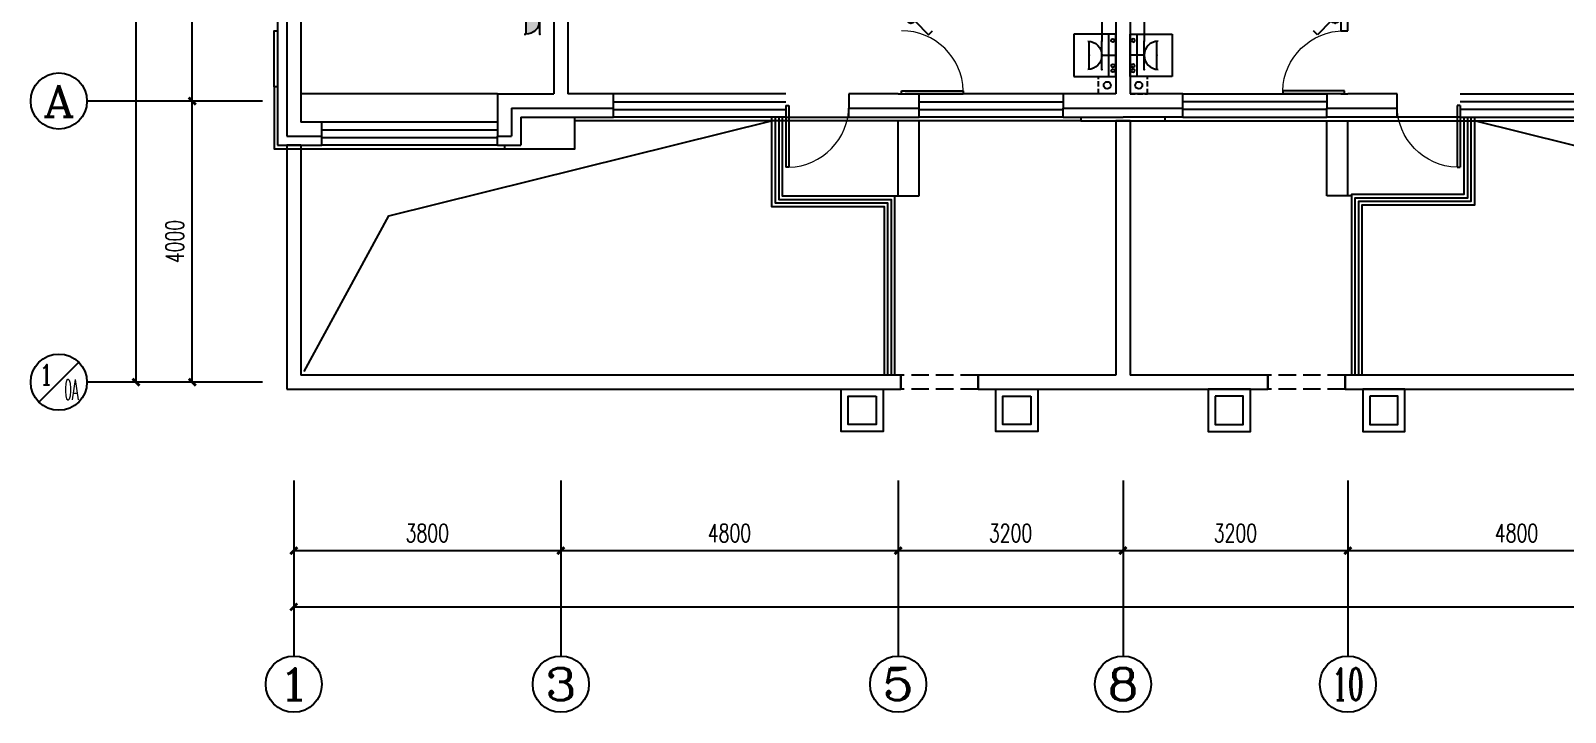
# Model space of a CAD drawing. Extents: x 4483434 to 4539506, y -104156 to -74067.
# Drawn here: x 4483434 to 4505272, y -102805 to -93108 of the extents above; entities that cross this region are included whole.
import ezdxf
from ezdxf.enums import TextEntityAlignment as Align

# ---------------------------------------------------------------- set-up
doc = ezdxf.new("R2010")
doc.units = 0
doc.header["$LTSCALE"] = 1000
doc.header["$MEASUREMENT"] = 0
doc.linetypes.add('DASH', pattern=[0.35, 0.25, -0.1])
for name, color, linetype in [('EQUIP-动力', 3, 'Continuous'), ('EQUIP-照明', 3, 'Continuous'), ('SURFACE', 6, 'Continuous'), ('TEL_TEXT', 7, 'Continuous'), ('图层1', 7, 'Continuous'), ('平面线脚剖', 31, 'Continuous'), ('看线', 140, 'Continuous')]:
    doc.layers.add(name, color=color, linetype=linetype)
doc.styles.add('_TCH_AXIS', font='COMPLEX', dxfattribs={"bigfont": 'GBCBIG'})
doc.styles.add('_TCH_DIM_T3', font='SIMPLEX', dxfattribs={"width": 0.705882, "bigfont": 'GBCBIG'})
doc.styles.add('_TEL_DIM', font='SIMPLEX', dxfattribs={"width": 0.8, "height": 3.5, "bigfont": 'HZTXT'})
doc.styles.get("Standard").update_dxf_attribs({"font": 'gbenor.shx', "bigfont": 'gbcbig.shx'})

# ---------------------------------------------------------------- blocks, each defined once
blk = doc.blocks.new('$equip$00001237')
for p, q in [((-0.5, 1.05), (-0.5, 1)), ((-0.5, 1), (0.5, 1)), ((0.5, 1.05), (0.5, 1)), ((0.5, 0.5), (-0.5, 0.5)), ((0, 0.5), (0, 0))]:
    blk.add_line(p, q)
blk.add_arc((0, 1), 0.5, 180, 0)
for p in [(0, 1), (-0.5, 0.5), (0, 0), (0.5, 0.5)]:
    blk.add_point(p)
for points in [[(0.433, 0.75), (-0.433, 0.75), (0.5, 1), (-0.5, 1)], [(0.25, 0.567), (-0.25, 0.567), (0.433, 0.75), (-0.433, 0.75)], [(0, 0.5), (0, 0.5), (0.25, 0.567), (-0.25, 0.567)]]:
    blk.add_solid(points)
at = {"flags": 9}
blk.add_attdef('A', (0, 0), '', height=0.00002, dxfattribs=at)
blk = doc.blocks.new('$equip$00001962')
for p, q in [((0.147, 0.356), (0.625, 0.833)), ((0.625, 0.833), (0.766, 0.692))]:
    blk.add_line(p, q)
blk.add_circle((0, 0.208), 0.208)
for p in [(-0.208, 0.208), (0, 0.417), (0, 0), (0.208, 0.208)]:
    blk.add_point(p)
for points in [[(-0.18, 0.313), (0.18, 0.313), (-0.208, 0.208), (0.208, 0.208)], [(-0.18, 0.104), (0.18, 0.104), (-0.208, 0.208), (0.208, 0.208)], [(-0.104, 0.389), (0.104, 0.389), (-0.18, 0.313), (0.18, 0.313)], [(-0.104, 0.028), (0.104, 0.028), (-0.18, 0.104), (0.18, 0.104)], [(0, 0.417), (0, 0.417), (-0.104, 0.389), (0.104, 0.389)], [(0, 0), (0, 0), (-0.104, 0.028), (0.104, 0.028)]]:
    blk.add_solid(points)
at = {"layer": 'TEL_TEXT', "style": '_TEL_DIM', "flags": 1}
blk.add_attdef('A', text='', height=0.00002, dxfattribs=at).set_placement((0, 0), align=Align.MIDDLE_CENTER)
blk = doc.blocks.new('$equip$00001238')
for p, q in [((0.497, 0.95), (-0.497, 0.95)), ((0.5, 0.5), (-0.5, 0.5)), ((0, 0.5), (0, 0))]:
    blk.add_line(p, q)
blk.add_arc((0, 1), 0.5, 180, 0)
for p in [(0, 0.95), (-0.5, 0.5), (0, 0), (0.5, 0.5)]:
    blk.add_point(p)
at = {"flags": 9}
blk.add_attdef('A', (0, 0), '', height=0.00002, dxfattribs=at)
blk = doc.blocks.new('jhgfjhj')
at = {"layer": '平面线脚剖'}
blk.add_lwpolyline([(50, 880), (0, 880), (0, 1680), (50, 1680)], close=True, dxfattribs=at)
for points in [[(3280, 50), (3280, 0), (4280, 0), (4280, 450)], [(11480, 450), (11480, 400), (12680, 400), (12680, 450)]]:
    blk.add_lwpolyline(points, dxfattribs=at)
at = {"layer": '看线', "color": 11}
for points in [[(0, 880), (0, 0), (3280, 0)], [(11480, 400), (4280, 400)], [(12680, 400), (19580, 400)]]:
    blk.add_lwpolyline(points, dxfattribs=at)
blk = doc.blocks.new('XI-YI-JI')
for p, q in [((-312, 338), (-312, -262)), ((288, 338), (-312, 338)), ((288, -262), (288, 338)), ((-312, -162), (288, -162)), ((-312, -262), (288, -262))]:
    blk.add_line(p, q)
for centre in [(-230, -219), (-160, -219), (200, -216)]:
    blk.add_circle(centre, 23.1)
blk = doc.blocks.new('A$C561A04EA')
at = {"xscale": -1}
blk.add_blockref('XI-YI-JI', (-12, -338), dxfattribs=at)
blk = doc.blocks.new('_ArchTick')
at = {"color": 0, "linetype": 'ByBlock', "const_width": 0.4}
blk.add_lwpolyline([(-0.5, -0.5), (0.5, 0.5)], dxfattribs=at)
blk = doc.blocks.new('$TCHSYS$WIN2D')
for p, q in [((-0.5, 0.5), (0.5, 0.5)), ((0.5, 0.1667), (-0.5, 0.1667)), ((0.5, -0.1667), (-0.5, -0.1667)), ((-0.5, -0.5), (0.5, -0.5))]:
    blk.add_line(p, q)
blk = doc.blocks.new('$TCHSYS$DOOR2D')
for p, q in [((0.45, 0.975), (0.5, 0.975)), ((0.45, 0), (0.45, 0.975)), ((0.5, 0), (0.5, 0.975)), ((0.5, 0), (0.45, 0))]:
    blk.add_line(p, q)
at = {"lineweight": 13}
blk.add_arc((0.475, 0), 0.975, 91.4693, 180, dxfattribs=at)

msp = doc.modelspace()

# ---------------------------------------------------------------- linework, layer by layer
at = {"color": 7}
for p, q in [((4484934, -98108), (4484934, -79198)), ((4490878, -89258), (4490878, -94008)), ((4491078, -89158), (4491078, -94008)), ((4485734, -94108), (4485734, -90258)), ((4487078, -90258), (4487078, -94608)), ((4487278, -90358), (4487278, -94408)), ((4498878, -91208), (4498878, -94008)), ((4499078, -91208), (4499078, -94008)), ((4502078, -91208), (4502078, -93108)), ((4502178, -93108), (4502178, -91208)), ((4502078, -93108), (4502178, -93108)), ((4486734, -94108), (4484234, -94108)), ((4486734, -94108), (4485484, -94108)), ((4486734, -94108), (4485484, -94108)), ((4485734, -98108), (4485734, -94108)), ((4490078, -94008), (4487278, -94008)), ((4490078, -94008), (4490078, -94408)), ((4490078, -94008), (4490878, -94008)), ((4491728, -94008), (4491078, -94008)), ((4491728, -94208), (4491728, -94008)), ((4495778, -94008), (4495078, -94008)), ((4495078, -94008), (4495078, -94208)), ((4495778, -94008), (4495878, -94008)), ((4496078, -94008), (4495878, -94008)), ((4496078, -94208), (4496078, -94008)), ((4498878, -94008), (4498128, -94008)), ((4498128, -94008), (4498128, -94208)), ((4499828, -94008), (4499078, -94008)), ((4499828, -94208), (4499828, -94008)), ((4502078, -94008), (4501878, -94008)), ((4501878, -94008), (4501878, -94208)), ((4502078, -94008), (4502178, -94008)), ((4502878, -94008), (4502178, -94008)), ((4502878, -94208), (4502878, -94008)), ((4490278, -94208), (4490278, -94608)), ((4490278, -94208), (4490978, -94208)), ((4490978, -94208), (4491728, -94208)), ((4494178, -94338), (4495078, -94338)), ((4495078, -94208), (4495878, -94208)), ((4495878, -94208), (4496078, -94208)), ((4498128, -94208), (4498978, -94208)), ((4498978, -94208), (4499828, -94208)), ((4501878, -94208), (4502078, -94208)), ((4502078, -94208), (4502878, -94208)), ((4503778, -94338), (4502878, -94338)), ((4487578, -94408), (4487278, -94408)), ((4487578, -94608), (4487578, -94408)), ((4490078, -94408), (4490078, -94608)), ((4498878, -94388), (4498878, -98008)), ((4499078, -94388), (4498878, -94388)), ((4499078, -94388), (4499078, -98008)), ((4487078, -94608), (4487578, -94608)), ((4487078, -94738), (4487078, -98208)), ((4487278, -94738), (4487078, -94738)), ((4487278, -94738), (4487278, -98008)), ((4490078, -94608), (4490278, -94608)), ((4495728, -95458), (4496078, -95458)), ((4502228, -95458), (4501878, -95458)), ((4483551, -98391), (4484117, -97825)), ((4495816, -98008), (4487278, -98008)), ((4495816, -98208), (4495816, -98008)), ((4498878, -98008), (4496916, -98008)), ((4496916, -98008), (4496916, -98208)), ((4501040, -98008), (4499078, -98008)), ((4501040, -98208), (4501040, -98008)), ((4510678, -98008), (4502140, -98008)), ((4502140, -98008), (4502140, -98208)), ((4486734, -98108), (4484234, -98108)), ((4486734, -98108), (4484684, -98108)), ((4486734, -98108), (4485484, -98108)), ((4487078, -98208), (4495816, -98208)), ((4496916, -98208), (4498978, -98208)), ((4498978, -98208), (4501040, -98208)), ((4502140, -98208), (4510778, -98208)), ((4487178, -99505), (4487178, -102005)), ((4487178, -99505), (4487178, -100755)), ((4487178, -99505), (4487178, -101555)), ((4490978, -99505), (4490978, -102005)), ((4490978, -99505), (4490978, -100755)), ((4490978, -99505), (4490978, -100755)), ((4495778, -99505), (4495778, -102005)), ((4495778, -99505), (4495778, -100755)), ((4495778, -99505), (4495778, -100755)), ((4498978, -99505), (4498978, -102005)), ((4498978, -99505), (4498978, -100755)), ((4498978, -99505), (4498978, -100755)), ((4502178, -99505), (4502178, -102005)), ((4502178, -99505), (4502178, -100755)), ((4502178, -99505), (4502178, -100755)), ((4487178, -100505), (4490978, -100505)), ((4490978, -100505), (4495778, -100505)), ((4495778, -100505), (4498978, -100505)), ((4498978, -100505), (4502178, -100505)), ((4502178, -100505), (4506978, -100505)), ((4487178, -101305), (4534378, -101305))]:
    msp.add_line(p, q, dxfattribs=at)
at = {"color": 7, "linetype": 'DASH'}
for p, q in [((4495816, -98008), (4495816, -98208)), ((4496916, -98008), (4495816, -98008)), ((4496916, -98208), (4496916, -98008)), ((4501040, -98008), (4501040, -98208)), ((4502140, -98008), (4501040, -98008)), ((4502140, -98208), (4502140, -98008)), ((4496916, -98208), (4495816, -98208)), ((4502140, -98208), (4501040, -98208))]:
    msp.add_line(p, q, dxfattribs=at)
at = {"color": 7, "linetype": 'DASH', "ltscale": 0.3}
for points in [[(4498878, -94008), (4498628, -94008), (4498628, -93758), (4498878, -93758)], [(4499078, -94008), (4499328, -94008), (4499328, -93758), (4499078, -93758)]]:
    msp.add_lwpolyline(points, close=True, dxfattribs=at)
at = {"color": 7}
for points in [[(4493978, -94338), (4493978, -95608), (4495578, -95608), (4495578, -98008)], [(4494028, -94338), (4494028, -95558), (4495628, -95558), (4495628, -98008)], [(4494078, -94338), (4494078, -95508), (4495678, -95508), (4495678, -98008)], [(4494128, -94338), (4494128, -95458), (4495728, -95458), (4495728, -98008)], [(4503828, -94338), (4503828, -95438), (4502228, -95438), (4502228, -98008)], [(4503878, -94338), (4503878, -95488), (4502278, -95488), (4502278, -98008)], [(4503928, -94338), (4503928, -95538), (4502328, -95538), (4502328, -98008)], [(4503978, -94338), (4503978, -95588), (4502378, -95588), (4502378, -98008)], [(4487328, -97958), (4488532, -95743), (4493978, -94388)], [(4495778, -95458), (4495778, -94388)], [(4496078, -95458), (4496078, -94388)], [(4501878, -95458), (4501878, -94388)], [(4502178, -95458), (4502178, -94388)], [(4510628, -97958), (4509424, -95743), (4503978, -94388)], [(4495566, -98208), (4495566, -98808), (4494966, -98808), (4494966, -98208), (4495566, -98208)], [(4497766, -98208), (4497766, -98808), (4497166, -98808), (4497166, -98208), (4497766, -98208)], [(4500190, -98208), (4500190, -98808), (4500790, -98808), (4500790, -98208), (4500190, -98208)], [(4502390, -98208), (4502390, -98808), (4502990, -98808), (4502990, -98208), (4502390, -98208)]]:
    msp.add_lwpolyline(points, dxfattribs=at)
for points in [[(4495466, -98308), (4495466, -98708), (4495066, -98708), (4495066, -98308)], [(4497666, -98308), (4497666, -98708), (4497266, -98708), (4497266, -98308)], [(4500290, -98308), (4500290, -98708), (4500690, -98708), (4500690, -98308)], [(4502490, -98308), (4502490, -98708), (4502890, -98708), (4502890, -98308)]]:
    msp.add_lwpolyline(points, close=True, dxfattribs=at)
for centre, radius in [((4483834, -94108), 400), ((4498753, -93883), 50), ((4499203, -93883), 50), ((4483834, -98108), 400), ((4487178, -102405), 400), ((4490978, -102405), 400), ((4495778, -102405), 400), ((4498978, -102405), 400), ((4502178, -102405), 400)]:
    msp.add_circle(centre, radius, dxfattribs=at)
at = {"layer": 'SURFACE'}
for p, q in [((4486948, -90258), (4486948, -94738)), ((4490408, -94338), (4490408, -94738)), ((4490408, -94338), (4490978, -94338)), ((4490978, -94338), (4491728, -94338)), ((4491728, -94338), (4491728, -94208)), ((4495078, -94338), (4495078, -94208)), ((4495078, -94338), (4495878, -94338)), ((4495878, -94338), (4496078, -94338)), ((4496078, -94338), (4496078, -94208)), ((4498128, -94338), (4498128, -94208)), ((4498128, -94338), (4498978, -94338)), ((4499828, -94338), (4498978, -94338)), ((4499828, -94338), (4499828, -94208)), ((4501878, -94338), (4501878, -94208)), ((4502078, -94338), (4501878, -94338)), ((4502878, -94338), (4502078, -94338)), ((4502878, -94338), (4502878, -94208)), ((4486948, -94738), (4487578, -94738)), ((4487578, -94738), (4487578, -94608)), ((4490078, -94738), (4490078, -94608)), ((4490078, -94738), (4490408, -94738))]:
    msp.add_line(p, q, dxfattribs=at)
at = {"layer": '图层1', "color": 4}
for p, q in [((4498678, -92184), (4498678, -93258)), ((4499278, -92184), (4499278, -93258))]:
    msp.add_line(p, q, dxfattribs=at)

# ---------------------------------------------------------------- block references
at = {"color": 7}
msp.add_blockref('jhgfjhj', (4486898, -94788), dxfattribs=at)
for name, p, xscale, yscale, zscale, rotation in [('$TCHSYS$DOOR2D', (4495828, -93558), 900, 900, 100, 270.000000000092), ('$TCHSYS$DOOR2D', (4502128, -93558), 900, -900, 100, 270.0000000029624), ('_ArchTick', (4485734, -94108), 100, 100, 100, 90), ('_ArchTick', (4485734, -94108), 100, 100, 100, 270), ('$TCHSYS$WIN2D', (4492953, -94173), -2450.000313242039, 330, 330, 8.8481e-11), ('$TCHSYS$WIN2D', (4497103, -94173), -2050.000000015643, 330, 330, 8.82175e-11), ('$TCHSYS$WIN2D', (4500853, -94173), -2050.000000015643, -330, 330, 179.9999999999118), ('$TCHSYS$WIN2D', (4505003, -94173), -2450.000313242039, -330, 330, 179.9999999999115), ('$TCHSYS$DOOR2D', (4494628, -94173), -900, -900, 330, 8.8481e-11), ('$TCHSYS$DOOR2D', (4503328, -94173), -900, 900, 330, 179.9999999999115), ('$TCHSYS$WIN2D', (4488828, -94573), -2500, 330, 330, 359.9999999996754), ('_ArchTick', (4484934, -98108), 100, 100, 100, 270), ('_ArchTick', (4485734, -98108), 100, 100, 100, 270), ('_ArchTick', (4487178, -100505), 100, 100, 100, 180), ('_ArchTick', (4490978, -100505), 100, 100, 100, 180), ('_ArchTick', (4495778, -100505), 100, 100, 100, 180), ('_ArchTick', (4498978, -100505), 100, 100, 100, 180), ('_ArchTick', (4502178, -100505), 100, 100, 100, 180), ('_ArchTick', (4487178, -101305), 100, 100, 100, 180)]:
    msp.add_blockref(name, p, dxfattribs=dict(at, xscale=xscale, yscale=yscale, zscale=zscale, rotation=rotation))
at = {"color": 7, "xscale": -1, "rotation": 90}
msp.add_blockref('A$C561A04EA', (4498278, -93458), dxfattribs=at)
at = {"color": 7, "rotation": 270}
msp.add_blockref('A$C561A04EA', (4499678, -93458), dxfattribs=at)
at = {"color": 7, "xscale": 100, "yscale": 100, "zscale": 100}
for p in [(4490978, -100505), (4495778, -100505), (4498978, -100505), (4502178, -100505)]:
    msp.add_blockref('_ArchTick', p, dxfattribs=at)
at = {"layer": 'EQUIP-动力', "color": 4, "yscale": 400, "zscale": 400}
for name, p, xscale, rotation in [('$equip$00001237', (4490878, -92958), -400, 90), ('$equip$00001238', (4498878, -93458), -400, 90), ('$equip$00001238', (4499078, -93458), 400, 270)]:
    msp.add_blockref(name, p, dxfattribs=dict(at, xscale=xscale, rotation=rotation))
at = {"layer": 'EQUIP-照明', "color": 4, "yscale": 400, "zscale": 400, "rotation": 180}
for p, xscale in [((4495961, -92832), -400), ((4501995, -92832), 400)]:
    msp.add_blockref('$equip$00001962', p, dxfattribs=dict(at, xscale=xscale))

# ---------------------------------------------------------------- texts
at = {"color": 7, "style": '_TCH_AXIS'}
for s, height, width, p, p2 in [('A', 453, 1.166667, (4483608, -94334), (4484060, -94334)), ('1', 286, 1.630466, (4483554, -98144), (4483754, -98144)), ('0A', 286.2, 0.386163, (4483914, -98358), (4484114, -98358)), ('1', 453, 2.333333, (4486952, -102631), (4487404, -102631)), ('3', 453, 1.5, (4490752, -102631), (4491204, -102631)), ('5', 453, 1.5, (4495552, -102631), (4496004, -102631)), ('8', 453, 1.5, (4498752, -102631), (4499204, -102631)), ('10', 452.5, 0.724138, (4501952, -102631), (4502404, -102631))]:
    msp.add_text(s, height=height, dxfattribs=dict(at, width=width)).set_placement(p, p2, align=Align.FIT)
at = {"color": 7, "insert": (4485484, -96108), "char_height": 255, "attachment_point": 5, "rotation": 90, "style": '_TCH_DIM_T3'}
msp.add_mtext('\\A1;4000', dxfattribs=at)
at = {"color": 7, "char_height": 255, "attachment_point": 5, "style": '_TCH_DIM_T3'}
for s, insert in [('\\A1;3800', (4489078, -100255)), ('\\A1;4800', (4493378, -100255)), ('\\A1;3200', (4497378, -100255)), ('\\A1;3200', (4500578, -100255)), ('\\A1;4800', (4504578, -100255))]:
    msp.add_mtext(s, dxfattribs=dict(at, insert=insert))

doc.saveas('drawing.dxf')
